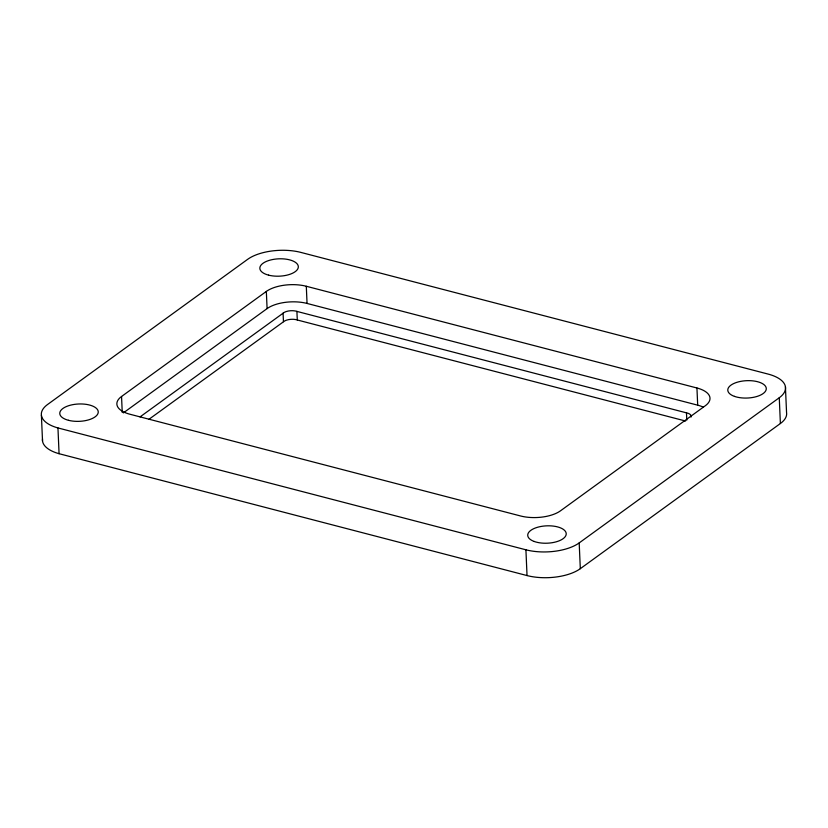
<?xml version="1.0" encoding="UTF-8"?>
<svg xmlns="http://www.w3.org/2000/svg" width="828" height="828" viewBox="0 0 828 828"><rect width="100%" height="100%" fill="white"/><g stroke="black" fill="none" stroke-linecap="round" stroke-linejoin="round"><path stroke-width="1.24" d="M121.55 396.488L266.337 291.435A28.887 13.031 -2.5 0 1 306.298 286.26L696.938 387.99A28.887 13.031 -2.5 0 1 705.311 405.741L560.515 510.804A28.887 13.031 -2.5 0 1 520.553 515.968L129.924 414.238A28.887 13.031 -2.5 0 1 121.55 396.488L122.244 412.437M123.341 412.903L267.092 308.606A28.887 13.031 -2.5 0 1 307.053 303.441L697.693 405.171A28.887 13.031 -2.5 0 1 703.407 407.19M140.036 416.908L284.201 312.404A9.315 4.202 -2.5 0 1 295.286 310.976L687.954 413.234A9.315 4.202 -2.5 0 1 691.038 417.084M148.761 419.434L284.573 320.995A9.315 4.202 -2.5 0 1 295.658 319.556L685.594 421.038M57.95 427.941L525.915 549.802A38.523 17.367 -2.5 0 0 579.186 542.92L779.262 397.75A38.523 17.367 -2.5 0 0 768.105 374.08L300.14 252.219A38.533 17.378 -2.5 0 0 247.665 259.319L47.6 404.478A38.533 17.378 -2.5 0 0 57.95 427.941L59.078 453.703L527.032 575.563A38.523 17.367 -2.5 0 0 580.314 568.681L780.39 423.512A38.523 17.367 -2.5 0 0 786.548 412.479L785.42 386.717M779.262 397.75L780.39 423.512M696.938 387.99L697.693 405.171M686.474 412.779L686.795 420.138M579.186 542.92L580.314 568.681M525.915 549.802L527.032 575.563M306.298 286.26L307.053 303.441M296.9 311.328L297.283 319.918M283.083 313.119L283.455 321.709M266.337 291.435L267.092 308.606M41.4 415.345L42.528 441.107M59.078 453.703A38.533 17.378 -2.5 0 1 42.528 438.861M268.551 275.134A19.261 8.684 -2.5 0 0 298.297 267.309A19.261 8.684 -2.5 0 0 270.394 260.044A19.261 8.684 -2.5 0 0 268.551 275.134M534.184 541.46A19.261 8.684 -2.5 0 0 565.824 535.623A19.261 8.684 -2.5 0 0 540.901 526.484A19.261 8.684 -2.5 0 0 534.184 541.46M68.476 420.303A19.261 8.684 -2.5 0 0 98.221 412.479A19.261 8.684 -2.5 0 0 70.328 405.213A19.261 8.684 -2.5 0 0 68.476 420.303M734.457 396.374A19.261 8.684 -2.5 0 0 765.941 390.34A19.261 8.684 -2.5 0 0 740.729 381.366A19.261 8.684 -2.5 0 0 734.457 396.374"/></g></svg>
